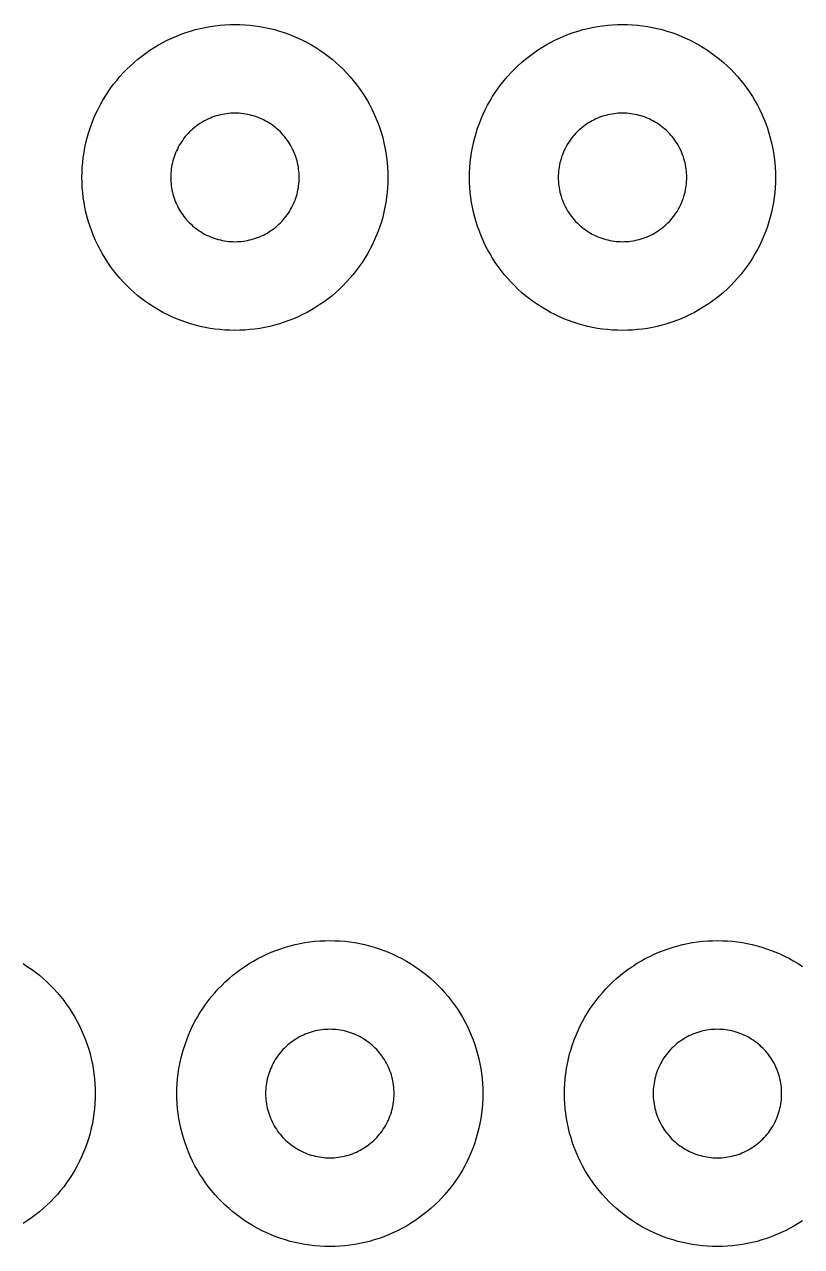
# Model space of a CAD drawing. Header units: millimetres. Extents: x 0 to 471, y 12 to 280.
# Drawn here: x 201.5 to 239.6, y 11.6 to 71.5 of the extents above; entities that cross this region are included whole.
import ezdxf

# ---------------------------------------------------------------- set-up
doc = ezdxf.new("R2010")
doc.units = ezdxf.units.MM
doc.layers.add('CUT', color=1, linetype='Continuous')

msp = doc.modelspace()

# ---------------------------------------------------------------- linework, layer by layer
at = {"layer": 'CUT'}
for points in [[(219.343, 63.798), (219.331, 63.553), (219.311, 63.308), (219.283, 63.065), (219.247, 62.822), (219.203, 62.58), (219.151, 62.34), (219.091, 62.102), (219.024, 61.866), (218.949, 61.633), (218.866, 61.402), (218.776, 61.173), (218.678, 60.948), (218.573, 60.726), (218.461, 60.508), (218.342, 60.294), (218.216, 60.083), (218.083, 59.877), (217.943, 59.675), (217.797, 59.478), (217.644, 59.286), (217.486, 59.098), (217.321, 58.917), (217.15, 58.74), (216.974, 58.57), (216.792, 58.405), (216.605, 58.246), (216.413, 58.093), (216.215, 57.947), (216.014, 57.808), (215.807, 57.675), (215.597, 57.548), (215.382, 57.429), (215.164, 57.317), (214.942, 57.212), (214.717, 57.114), (214.489, 57.024), (214.258, 56.942), (214.024, 56.866), (213.788, 56.799), (213.55, 56.739), (213.31, 56.688), (213.069, 56.644), (212.826, 56.608), (212.582, 56.58), (212.337, 56.56), (212.092, 56.548), (211.847, 56.544), (211.601, 56.548), (211.356, 56.56), (211.112, 56.58), (210.868, 56.608), (210.625, 56.644), (210.384, 56.688), (210.144, 56.739), (209.906, 56.799), (209.67, 56.866), (209.436, 56.942), (209.205, 57.024), (208.977, 57.114), (208.752, 57.212), (208.53, 57.317), (208.311, 57.429), (208.097, 57.548), (207.886, 57.675), (207.68, 57.808), (207.478, 57.947), (207.281, 58.093), (207.089, 58.246), (206.902, 58.405), (206.72, 58.57), (206.544, 58.74), (206.373, 58.917), (206.208, 59.098), (206.049, 59.286), (205.897, 59.478), (205.751, 59.675), (205.611, 59.877), (205.478, 60.083), (205.352, 60.294), (205.232, 60.508), (205.12, 60.726), (205.015, 60.948), (204.918, 61.173), (204.828, 61.402), (204.745, 61.633), (204.67, 61.866), (204.602, 62.102), (204.543, 62.34), (204.491, 62.58), (204.447, 62.822), (204.411, 63.065), (204.383, 63.308), (204.363, 63.553), (204.351, 63.798), (204.347, 64.044), (204.351, 64.289), (204.363, 64.534), (204.383, 64.779), (204.411, 65.022), (204.447, 65.265), (204.491, 65.507), (204.543, 65.747), (204.602, 65.985), (204.67, 66.221), (204.745, 66.454), (204.828, 66.685), (204.918, 66.914), (205.015, 67.139), (205.12, 67.361), (205.232, 67.579), (205.352, 67.794), (205.478, 68.004), (205.611, 68.21), (205.751, 68.412), (205.897, 68.609), (206.049, 68.801), (206.208, 68.989), (206.373, 69.17), (206.544, 69.347), (206.72, 69.518), (206.902, 69.682), (207.089, 69.841), (207.281, 69.994), (207.478, 70.14), (207.68, 70.28), (207.886, 70.413), (208.097, 70.539), (208.311, 70.658), (208.53, 70.77), (208.752, 70.875), (208.977, 70.973), (209.205, 71.063), (209.436, 71.145), (209.67, 71.221), (209.906, 71.288), (210.144, 71.348), (210.384, 71.399), (210.625, 71.443), (210.868, 71.479), (211.112, 71.507), (211.356, 71.527), (211.601, 71.54), (211.847, 71.544), (212.092, 71.54), (212.337, 71.527), (212.582, 71.507), (212.826, 71.479), (213.069, 71.443), (213.31, 71.399), (213.55, 71.348), (213.788, 71.288), (214.024, 71.221), (214.258, 71.145), (214.489, 71.063), (214.717, 70.973), (214.942, 70.875), (215.164, 70.77), (215.382, 70.658), (215.597, 70.539), (215.807, 70.413), (216.014, 70.28), (216.215, 70.14), (216.413, 69.994), (216.605, 69.841), (216.792, 69.682), (216.974, 69.518), (217.15, 69.347), (217.321, 69.17), (217.486, 68.989), (217.644, 68.801), (217.797, 68.609), (217.943, 68.412), (218.083, 68.21), (218.216, 68.004), (218.342, 67.794), (218.461, 67.579), (218.573, 67.361), (218.678, 67.139), (218.776, 66.914), (218.866, 66.685), (218.949, 66.454), (219.024, 66.221), (219.091, 65.985), (219.151, 65.747), (219.203, 65.507), (219.247, 65.265), (219.283, 65.022), (219.311, 64.779), (219.331, 64.534), (219.343, 64.289), (219.347, 64.044), (219.343, 63.798)], [(238.343, 63.798), (238.331, 63.553), (238.311, 63.308), (238.283, 63.065), (238.247, 62.822), (238.203, 62.58), (238.151, 62.34), (238.091, 62.102), (238.024, 61.866), (237.949, 61.633), (237.866, 61.402), (237.776, 61.173), (237.678, 60.948), (237.573, 60.726), (237.461, 60.508), (237.342, 60.294), (237.216, 60.083), (237.083, 59.877), (236.943, 59.675), (236.797, 59.478), (236.644, 59.286), (236.486, 59.098), (236.321, 58.917), (236.15, 58.74), (235.974, 58.57), (235.792, 58.405), (235.605, 58.246), (235.413, 58.093), (235.215, 57.947), (235.014, 57.808), (234.807, 57.675), (234.597, 57.548), (234.382, 57.429), (234.164, 57.317), (233.942, 57.212), (233.717, 57.114), (233.489, 57.024), (233.258, 56.942), (233.024, 56.866), (232.788, 56.799), (232.55, 56.739), (232.31, 56.688), (232.069, 56.644), (231.826, 56.608), (231.582, 56.58), (231.337, 56.56), (231.092, 56.548), (230.847, 56.544), (230.601, 56.548), (230.356, 56.56), (230.112, 56.58), (229.868, 56.608), (229.625, 56.644), (229.384, 56.688), (229.144, 56.739), (228.906, 56.799), (228.67, 56.866), (228.436, 56.942), (228.205, 57.024), (227.977, 57.114), (227.752, 57.212), (227.53, 57.317), (227.311, 57.429), (227.097, 57.548), (226.886, 57.675), (226.68, 57.808), (226.478, 57.947), (226.281, 58.093), (226.089, 58.246), (225.902, 58.405), (225.72, 58.57), (225.544, 58.74), (225.373, 58.917), (225.208, 59.098), (225.049, 59.286), (224.897, 59.478), (224.751, 59.675), (224.611, 59.877), (224.478, 60.083), (224.352, 60.294), (224.232, 60.508), (224.12, 60.726), (224.015, 60.948), (223.918, 61.173), (223.828, 61.402), (223.745, 61.633), (223.67, 61.866), (223.602, 62.102), (223.543, 62.34), (223.491, 62.58), (223.447, 62.822), (223.411, 63.065), (223.383, 63.308), (223.363, 63.553), (223.351, 63.798), (223.347, 64.044), (223.351, 64.289), (223.363, 64.534), (223.383, 64.779), (223.411, 65.022), (223.447, 65.265), (223.491, 65.507), (223.543, 65.747), (223.602, 65.985), (223.67, 66.221), (223.745, 66.454), (223.828, 66.685), (223.918, 66.914), (224.015, 67.139), (224.12, 67.361), (224.232, 67.579), (224.352, 67.794), (224.478, 68.004), (224.611, 68.21), (224.751, 68.412), (224.897, 68.609), (225.049, 68.801), (225.208, 68.989), (225.373, 69.17), (225.544, 69.347), (225.72, 69.518), (225.902, 69.682), (226.089, 69.841), (226.281, 69.994), (226.478, 70.14), (226.68, 70.28), (226.886, 70.413), (227.097, 70.539), (227.311, 70.658), (227.53, 70.77), (227.752, 70.875), (227.977, 70.973), (228.205, 71.063), (228.436, 71.145), (228.67, 71.221), (228.906, 71.288), (229.144, 71.348), (229.384, 71.399), (229.625, 71.443), (229.868, 71.479), (230.112, 71.507), (230.356, 71.527), (230.601, 71.54), (230.847, 71.544), (231.092, 71.54), (231.337, 71.527), (231.582, 71.507), (231.826, 71.479), (232.069, 71.443), (232.31, 71.399), (232.55, 71.348), (232.788, 71.288), (233.024, 71.221), (233.258, 71.145), (233.489, 71.063), (233.717, 70.973), (233.942, 70.875), (234.164, 70.77), (234.382, 70.658), (234.597, 70.539), (234.807, 70.413), (235.014, 70.28), (235.215, 70.14), (235.413, 69.994), (235.605, 69.841), (235.792, 69.682), (235.974, 69.518), (236.15, 69.347), (236.321, 69.17), (236.486, 68.989), (236.644, 68.801), (236.797, 68.609), (236.943, 68.412), (237.083, 68.21), (237.216, 68.004), (237.342, 67.794), (237.461, 67.579), (237.573, 67.361), (237.678, 67.139), (237.776, 66.914), (237.866, 66.685), (237.949, 66.454), (238.024, 66.221), (238.091, 65.985), (238.151, 65.747), (238.203, 65.507), (238.247, 65.265), (238.283, 65.022), (238.311, 64.779), (238.331, 64.534), (238.343, 64.289), (238.347, 64.044), (238.343, 63.798)], [(214.995, 64.147), (214.99, 64.25), (214.982, 64.352), (214.97, 64.455), (214.955, 64.557), (214.936, 64.658), (214.915, 64.759), (214.89, 64.859), (214.861, 64.958), (214.83, 65.056), (214.795, 65.153), (214.757, 65.249), (214.716, 65.344), (214.672, 65.437), (214.625, 65.528), (214.575, 65.619), (214.522, 65.707), (214.466, 65.794), (214.407, 65.878), (214.346, 65.961), (214.282, 66.042), (214.215, 66.12), (214.146, 66.197), (214.074, 66.271), (214, 66.343), (213.924, 66.412), (213.845, 66.479), (213.764, 66.543), (213.682, 66.604), (213.597, 66.663), (213.51, 66.719), (213.422, 66.772), (213.332, 66.822), (213.24, 66.869), (213.147, 66.913), (213.052, 66.954), (212.956, 66.992), (212.859, 67.026), (212.761, 67.058), (212.662, 67.086), (212.562, 67.111), (212.461, 67.133), (212.36, 67.151), (212.258, 67.167), (212.156, 67.178), (212.053, 67.187), (211.95, 67.192), (211.847, 67.194), (211.744, 67.192), (211.641, 67.187), (211.538, 67.178), (211.436, 67.167), (211.334, 67.151), (211.232, 67.133), (211.132, 67.111), (211.032, 67.086), (210.932, 67.058), (210.834, 67.026), (210.737, 66.992), (210.641, 66.954), (210.547, 66.913), (210.454, 66.869), (210.362, 66.822), (210.272, 66.772), (210.183, 66.719), (210.097, 66.663), (210.012, 66.604), (209.929, 66.543), (209.849, 66.479), (209.77, 66.412), (209.694, 66.343), (209.619, 66.271), (209.548, 66.197), (209.479, 66.12), (209.412, 66.042), (209.348, 65.961), (209.286, 65.878), (209.228, 65.794), (209.172, 65.707), (209.119, 65.619), (209.069, 65.528), (209.022, 65.437), (208.978, 65.344), (208.937, 65.249), (208.899, 65.153), (208.864, 65.056), (208.832, 64.958), (208.804, 64.859), (208.779, 64.759), (208.757, 64.658), (208.739, 64.557), (208.724, 64.455), (208.712, 64.352), (208.704, 64.25), (208.699, 64.147), (208.697, 64.044), (208.699, 63.94), (208.704, 63.838), (208.712, 63.735), (208.724, 63.632), (208.739, 63.53), (208.757, 63.429), (208.779, 63.328), (208.804, 63.228), (208.832, 63.129), (208.864, 63.031), (208.899, 62.934), (208.937, 62.838), (208.978, 62.743), (209.022, 62.65), (209.069, 62.559), (209.119, 62.469), (209.172, 62.38), (209.228, 62.293), (209.286, 62.209), (209.348, 62.126), (209.412, 62.045), (209.479, 61.967), (209.548, 61.89), (209.619, 61.816), (209.694, 61.744), (209.77, 61.675), (209.849, 61.609), (209.929, 61.544), (210.012, 61.483), (210.097, 61.424), (210.183, 61.369), (210.272, 61.316), (210.362, 61.265), (210.454, 61.218), (210.547, 61.174), (210.641, 61.133), (210.737, 61.095), (210.834, 61.061), (210.932, 61.029), (211.032, 61.001), (211.132, 60.976), (211.232, 60.954), (211.334, 60.936), (211.436, 60.92), (211.538, 60.909), (211.641, 60.9), (211.744, 60.895), (211.847, 60.894), (211.95, 60.895), (212.053, 60.9), (212.156, 60.909), (212.258, 60.92), (212.36, 60.936), (212.461, 60.954), (212.562, 60.976), (212.662, 61.001), (212.761, 61.029), (212.859, 61.061), (212.956, 61.095), (213.052, 61.133), (213.147, 61.174), (213.24, 61.218), (213.332, 61.265), (213.422, 61.316), (213.51, 61.369), (213.597, 61.424), (213.682, 61.483), (213.764, 61.544), (213.845, 61.609), (213.924, 61.675), (214, 61.744), (214.074, 61.816), (214.146, 61.89), (214.215, 61.967), (214.282, 62.045), (214.346, 62.126), (214.407, 62.209), (214.466, 62.293), (214.522, 62.38), (214.575, 62.469), (214.625, 62.559), (214.672, 62.65), (214.716, 62.743), (214.757, 62.838), (214.795, 62.934), (214.83, 63.031), (214.861, 63.129), (214.89, 63.228), (214.915, 63.328), (214.936, 63.429), (214.955, 63.53), (214.97, 63.632), (214.982, 63.735), (214.99, 63.838), (214.995, 63.94), (214.997, 64.044), (214.995, 64.147)], [(233.995, 64.147), (233.99, 64.25), (233.982, 64.352), (233.97, 64.455), (233.955, 64.557), (233.936, 64.658), (233.915, 64.759), (233.89, 64.859), (233.861, 64.958), (233.83, 65.056), (233.795, 65.153), (233.757, 65.249), (233.716, 65.344), (233.672, 65.437), (233.625, 65.528), (233.575, 65.619), (233.522, 65.707), (233.466, 65.794), (233.407, 65.878), (233.346, 65.961), (233.282, 66.042), (233.215, 66.12), (233.146, 66.197), (233.074, 66.271), (233, 66.343), (232.924, 66.412), (232.845, 66.479), (232.764, 66.543), (232.682, 66.604), (232.597, 66.663), (232.51, 66.719), (232.422, 66.772), (232.332, 66.822), (232.24, 66.869), (232.147, 66.913), (232.052, 66.954), (231.956, 66.992), (231.859, 67.026), (231.761, 67.058), (231.662, 67.086), (231.562, 67.111), (231.461, 67.133), (231.36, 67.151), (231.258, 67.167), (231.156, 67.178), (231.053, 67.187), (230.95, 67.192), (230.847, 67.194), (230.744, 67.192), (230.641, 67.187), (230.538, 67.178), (230.436, 67.167), (230.334, 67.151), (230.232, 67.133), (230.132, 67.111), (230.032, 67.086), (229.932, 67.058), (229.834, 67.026), (229.737, 66.992), (229.641, 66.954), (229.547, 66.913), (229.454, 66.869), (229.362, 66.822), (229.272, 66.772), (229.183, 66.719), (229.097, 66.663), (229.012, 66.604), (228.929, 66.543), (228.849, 66.479), (228.77, 66.412), (228.694, 66.343), (228.619, 66.271), (228.548, 66.197), (228.479, 66.12), (228.412, 66.042), (228.348, 65.961), (228.286, 65.878), (228.228, 65.794), (228.172, 65.707), (228.119, 65.619), (228.069, 65.528), (228.022, 65.437), (227.978, 65.344), (227.937, 65.249), (227.899, 65.153), (227.864, 65.056), (227.832, 64.958), (227.804, 64.859), (227.779, 64.759), (227.757, 64.658), (227.739, 64.557), (227.724, 64.455), (227.712, 64.352), (227.704, 64.25), (227.699, 64.147), (227.697, 64.044), (227.699, 63.94), (227.704, 63.838), (227.712, 63.735), (227.724, 63.632), (227.739, 63.53), (227.757, 63.429), (227.779, 63.328), (227.804, 63.228), (227.832, 63.129), (227.864, 63.031), (227.899, 62.934), (227.937, 62.838), (227.978, 62.743), (228.022, 62.65), (228.069, 62.559), (228.119, 62.469), (228.172, 62.38), (228.228, 62.293), (228.286, 62.209), (228.348, 62.126), (228.412, 62.045), (228.479, 61.967), (228.548, 61.89), (228.619, 61.816), (228.694, 61.744), (228.77, 61.675), (228.849, 61.609), (228.929, 61.544), (229.012, 61.483), (229.097, 61.424), (229.183, 61.369), (229.272, 61.316), (229.362, 61.265), (229.454, 61.218), (229.547, 61.174), (229.641, 61.133), (229.737, 61.095), (229.834, 61.061), (229.932, 61.029), (230.032, 61.001), (230.132, 60.976), (230.232, 60.954), (230.334, 60.936), (230.436, 60.92), (230.538, 60.909), (230.641, 60.9), (230.744, 60.895), (230.847, 60.894), (230.95, 60.895), (231.053, 60.9), (231.156, 60.909), (231.258, 60.92), (231.36, 60.936), (231.461, 60.954), (231.562, 60.976), (231.662, 61.001), (231.761, 61.029), (231.859, 61.061), (231.956, 61.095), (232.052, 61.133), (232.147, 61.174), (232.24, 61.218), (232.332, 61.265), (232.422, 61.316), (232.51, 61.369), (232.597, 61.424), (232.682, 61.483), (232.764, 61.544), (232.845, 61.609), (232.924, 61.675), (233, 61.744), (233.074, 61.816), (233.146, 61.89), (233.215, 61.967), (233.282, 62.045), (233.346, 62.126), (233.407, 62.209), (233.466, 62.293), (233.522, 62.38), (233.575, 62.469), (233.625, 62.559), (233.672, 62.65), (233.716, 62.743), (233.757, 62.838), (233.795, 62.934), (233.83, 63.031), (233.861, 63.129), (233.89, 63.228), (233.915, 63.328), (233.936, 63.429), (233.955, 63.53), (233.97, 63.632), (233.982, 63.735), (233.99, 63.838), (233.995, 63.94), (233.997, 64.044), (233.995, 64.147)], [(223.996, 18.884), (223.984, 18.638), (223.964, 18.394), (223.936, 18.15), (223.9, 17.907), (223.856, 17.666), (223.804, 17.426), (223.744, 17.188), (223.677, 16.952), (223.602, 16.718), (223.519, 16.487), (223.429, 16.259), (223.331, 16.034), (223.227, 15.812), (223.114, 15.593), (222.995, 15.379), (222.869, 15.168), (222.736, 14.962), (222.596, 14.76), (222.45, 14.563), (222.298, 14.371), (222.139, 14.184), (221.974, 14.002), (221.803, 13.826), (221.627, 13.655), (221.445, 13.49), (221.258, 13.331), (221.066, 13.179), (220.869, 13.033), (220.667, 12.893), (220.461, 12.76), (220.25, 12.634), (220.035, 12.515), (219.817, 12.402), (219.595, 12.297), (219.37, 12.2), (219.142, 12.11), (218.911, 12.027), (218.677, 11.952), (218.441, 11.885), (218.203, 11.825), (217.963, 11.773), (217.722, 11.729), (217.479, 11.693), (217.235, 11.665), (216.991, 11.645), (216.745, 11.633), (216.5, 11.629), (216.255, 11.633), (216.009, 11.645), (215.765, 11.665), (215.521, 11.693), (215.278, 11.729), (215.037, 11.773), (214.797, 11.825), (214.559, 11.885), (214.323, 11.952), (214.089, 12.027), (213.858, 12.11), (213.63, 12.2), (213.405, 12.297), (213.183, 12.402), (212.965, 12.515), (212.75, 12.634), (212.539, 12.76), (212.333, 12.893), (212.131, 13.033), (211.934, 13.179), (211.742, 13.331), (211.555, 13.49), (211.373, 13.655), (211.197, 13.826), (211.026, 14.002), (210.861, 14.184), (210.702, 14.371), (210.55, 14.563), (210.404, 14.76), (210.264, 14.962), (210.131, 15.168), (210.005, 15.379), (209.886, 15.593), (209.773, 15.812), (209.669, 16.034), (209.571, 16.259), (209.481, 16.487), (209.398, 16.718), (209.323, 16.952), (209.256, 17.188), (209.196, 17.426), (209.144, 17.666), (209.1, 17.907), (209.064, 18.15), (209.036, 18.394), (209.016, 18.638), (209.004, 18.884), (209, 19.129), (209.004, 19.374), (209.016, 19.619), (209.036, 19.864), (209.064, 20.108), (209.1, 20.351), (209.144, 20.592), (209.196, 20.832), (209.256, 21.07), (209.323, 21.306), (209.398, 21.54), (209.481, 21.771), (209.571, 21.999), (209.669, 22.224), (209.773, 22.446), (209.886, 22.664), (210.005, 22.879), (210.131, 23.089), (210.264, 23.296), (210.404, 23.498), (210.55, 23.695), (210.702, 23.887), (210.861, 24.074), (211.026, 24.256), (211.197, 24.432), (211.373, 24.603), (211.555, 24.768), (211.742, 24.927), (211.934, 25.079), (212.131, 25.225), (212.333, 25.365), (212.539, 25.498), (212.75, 25.624), (212.965, 25.743), (213.183, 25.856), (213.405, 25.96), (213.63, 26.058), (213.858, 26.148), (214.089, 26.231), (214.323, 26.306), (214.559, 26.373), (214.797, 26.433), (215.037, 26.485), (215.278, 26.529), (215.521, 26.565), (215.765, 26.593), (216.009, 26.613), (216.255, 26.625), (216.5, 26.629), (216.745, 26.625), (216.991, 26.613), (217.235, 26.593), (217.479, 26.565), (217.722, 26.529), (217.963, 26.485), (218.203, 26.433), (218.441, 26.373), (218.677, 26.306), (218.911, 26.231), (219.142, 26.148), (219.37, 26.058), (219.595, 25.96), (219.817, 25.856), (220.035, 25.743), (220.25, 25.624), (220.461, 25.498), (220.667, 25.365), (220.869, 25.225), (221.066, 25.079), (221.258, 24.927), (221.445, 24.768), (221.627, 24.603), (221.803, 24.432), (221.974, 24.256), (222.139, 24.074), (222.298, 23.887), (222.45, 23.695), (222.596, 23.498), (222.736, 23.296), (222.869, 23.089), (222.995, 22.879), (223.114, 22.664), (223.227, 22.446), (223.331, 22.224), (223.429, 21.999), (223.519, 21.771), (223.602, 21.54), (223.677, 21.306), (223.744, 21.07), (223.804, 20.832), (223.856, 20.592), (223.9, 20.351), (223.936, 20.108), (223.964, 19.864), (223.984, 19.619), (223.996, 19.374), (224, 19.129), (223.996, 18.884)], [(219.648, 19.232), (219.643, 19.335), (219.635, 19.438), (219.623, 19.54), (219.608, 19.642), (219.589, 19.743), (219.568, 19.844), (219.543, 19.944), (219.514, 20.043), (219.483, 20.141), (219.448, 20.239), (219.41, 20.334), (219.369, 20.429), (219.325, 20.522), (219.278, 20.614), (219.228, 20.704), (219.175, 20.792), (219.119, 20.879), (219.06, 20.964), (218.999, 21.047), (218.935, 21.127), (218.868, 21.206), (218.799, 21.282), (218.727, 21.356), (218.653, 21.428), (218.577, 21.497), (218.498, 21.564), (218.418, 21.628), (218.335, 21.689), (218.25, 21.748), (218.163, 21.804), (218.075, 21.857), (217.985, 21.907), (217.893, 21.954), (217.8, 21.998), (217.705, 22.039), (217.61, 22.077), (217.513, 22.112), (217.414, 22.143), (217.315, 22.172), (217.215, 22.197), (217.115, 22.218), (217.013, 22.237), (216.911, 22.252), (216.809, 22.264), (216.706, 22.272), (216.603, 22.277), (216.5, 22.279), (216.397, 22.277), (216.294, 22.272), (216.191, 22.264), (216.089, 22.252), (215.987, 22.237), (215.885, 22.218), (215.785, 22.197), (215.685, 22.172), (215.586, 22.143), (215.487, 22.112), (215.39, 22.077), (215.295, 22.039), (215.2, 21.998), (215.107, 21.954), (215.015, 21.907), (214.925, 21.857), (214.837, 21.804), (214.75, 21.748), (214.665, 21.689), (214.582, 21.628), (214.502, 21.564), (214.423, 21.497), (214.347, 21.428), (214.273, 21.356), (214.201, 21.282), (214.132, 21.206), (214.065, 21.127), (214.001, 21.047), (213.94, 20.964), (213.881, 20.879), (213.825, 20.792), (213.772, 20.704), (213.722, 20.614), (213.675, 20.522), (213.631, 20.429), (213.59, 20.334), (213.552, 20.239), (213.517, 20.141), (213.486, 20.043), (213.457, 19.944), (213.432, 19.844), (213.411, 19.743), (213.392, 19.642), (213.377, 19.54), (213.365, 19.438), (213.357, 19.335), (213.352, 19.232), (213.35, 19.129), (213.352, 19.026), (213.357, 18.923), (213.365, 18.82), (213.377, 18.718), (213.392, 18.616), (213.411, 18.514), (213.432, 18.414), (213.457, 18.314), (213.486, 18.215), (213.517, 18.116), (213.552, 18.019), (213.59, 17.924), (213.631, 17.829), (213.675, 17.736), (213.722, 17.644), (213.772, 17.554), (213.825, 17.466), (213.881, 17.379), (213.94, 17.294), (214.001, 17.211), (214.065, 17.131), (214.132, 17.052), (214.201, 16.976), (214.273, 16.902), (214.347, 16.83), (214.423, 16.761), (214.502, 16.694), (214.582, 16.63), (214.665, 16.568), (214.75, 16.51), (214.837, 16.454), (214.925, 16.401), (215.015, 16.351), (215.107, 16.304), (215.2, 16.26), (215.295, 16.219), (215.39, 16.181), (215.487, 16.146), (215.586, 16.115), (215.685, 16.086), (215.785, 16.061), (215.885, 16.039), (215.987, 16.021), (216.089, 16.006), (216.191, 15.994), (216.294, 15.986), (216.397, 15.981), (216.5, 15.979), (216.603, 15.981), (216.706, 15.986), (216.809, 15.994), (216.911, 16.006), (217.013, 16.021), (217.115, 16.039), (217.215, 16.061), (217.315, 16.086), (217.414, 16.115), (217.513, 16.146), (217.61, 16.181), (217.705, 16.219), (217.8, 16.26), (217.893, 16.304), (217.985, 16.351), (218.075, 16.401), (218.163, 16.454), (218.25, 16.51), (218.335, 16.568), (218.418, 16.63), (218.498, 16.694), (218.577, 16.761), (218.653, 16.83), (218.727, 16.902), (218.799, 16.976), (218.868, 17.052), (218.935, 17.131), (218.999, 17.211), (219.06, 17.294), (219.119, 17.379), (219.175, 17.466), (219.228, 17.554), (219.278, 17.644), (219.325, 17.736), (219.369, 17.829), (219.41, 17.924), (219.448, 18.019), (219.483, 18.116), (219.514, 18.215), (219.543, 18.314), (219.568, 18.414), (219.589, 18.514), (219.608, 18.616), (219.623, 18.718), (219.635, 18.82), (219.643, 18.923), (219.648, 19.026), (219.65, 19.129), (219.648, 19.232)], [(238.648, 19.232), (238.643, 19.335), (238.635, 19.438), (238.623, 19.54), (238.608, 19.642), (238.589, 19.743), (238.568, 19.844), (238.543, 19.944), (238.514, 20.043), (238.483, 20.141), (238.448, 20.239), (238.41, 20.334), (238.369, 20.429), (238.325, 20.522), (238.278, 20.614), (238.228, 20.704), (238.175, 20.792), (238.119, 20.879), (238.06, 20.964), (237.999, 21.047), (237.935, 21.127), (237.868, 21.206), (237.799, 21.282), (237.727, 21.356), (237.653, 21.428), (237.577, 21.497), (237.498, 21.564), (237.418, 21.628), (237.335, 21.689), (237.25, 21.748), (237.163, 21.804), (237.075, 21.857), (236.985, 21.907), (236.893, 21.954), (236.8, 21.998), (236.705, 22.039), (236.61, 22.077), (236.513, 22.112), (236.414, 22.143), (236.315, 22.172), (236.215, 22.197), (236.115, 22.218), (236.013, 22.237), (235.911, 22.252), (235.809, 22.264), (235.706, 22.272), (235.603, 22.277), (235.5, 22.279), (235.397, 22.277), (235.294, 22.272), (235.191, 22.264), (235.089, 22.252), (234.987, 22.237), (234.885, 22.218), (234.785, 22.197), (234.685, 22.172), (234.586, 22.143), (234.487, 22.112), (234.39, 22.077), (234.295, 22.039), (234.2, 21.998), (234.107, 21.954), (234.015, 21.907), (233.925, 21.857), (233.837, 21.804), (233.75, 21.748), (233.665, 21.689), (233.582, 21.628), (233.502, 21.564), (233.423, 21.497), (233.347, 21.428), (233.273, 21.356), (233.201, 21.282), (233.132, 21.206), (233.065, 21.127), (233.001, 21.047), (232.94, 20.964), (232.881, 20.879), (232.825, 20.792), (232.772, 20.704), (232.722, 20.614), (232.675, 20.522), (232.631, 20.429), (232.59, 20.334), (232.552, 20.239), (232.517, 20.141), (232.486, 20.043), (232.457, 19.944), (232.432, 19.844), (232.411, 19.743), (232.392, 19.642), (232.377, 19.54), (232.365, 19.438), (232.357, 19.335), (232.352, 19.232), (232.35, 19.129), (232.352, 19.026), (232.357, 18.923), (232.365, 18.82), (232.377, 18.718), (232.392, 18.616), (232.411, 18.514), (232.432, 18.414), (232.457, 18.314), (232.486, 18.215), (232.517, 18.116), (232.552, 18.019), (232.59, 17.924), (232.631, 17.829), (232.675, 17.736), (232.722, 17.644), (232.772, 17.554), (232.825, 17.466), (232.881, 17.379), (232.94, 17.294), (233.001, 17.211), (233.065, 17.131), (233.132, 17.052), (233.201, 16.976), (233.273, 16.902), (233.347, 16.83), (233.423, 16.761), (233.502, 16.694), (233.582, 16.63), (233.665, 16.568), (233.75, 16.51), (233.837, 16.454), (233.925, 16.401), (234.015, 16.351), (234.107, 16.304), (234.2, 16.26), (234.295, 16.219), (234.39, 16.181), (234.487, 16.146), (234.586, 16.115), (234.685, 16.086), (234.785, 16.061), (234.885, 16.039), (234.987, 16.021), (235.089, 16.006), (235.191, 15.994), (235.294, 15.986), (235.397, 15.981), (235.5, 15.979), (235.603, 15.981), (235.706, 15.986), (235.809, 15.994), (235.911, 16.006), (236.013, 16.021), (236.115, 16.039), (236.215, 16.061), (236.315, 16.086), (236.414, 16.115), (236.513, 16.146), (236.61, 16.181), (236.705, 16.219), (236.8, 16.26), (236.893, 16.304), (236.985, 16.351), (237.075, 16.401), (237.163, 16.454), (237.25, 16.51), (237.335, 16.568), (237.418, 16.63), (237.498, 16.694), (237.577, 16.761), (237.653, 16.83), (237.727, 16.902), (237.799, 16.976), (237.868, 17.052), (237.935, 17.131), (237.999, 17.211), (238.06, 17.294), (238.119, 17.379), (238.175, 17.466), (238.228, 17.554), (238.278, 17.644), (238.325, 17.736), (238.369, 17.829), (238.41, 17.924), (238.448, 18.019), (238.483, 18.116), (238.514, 18.215), (238.543, 18.314), (238.568, 18.414), (238.589, 18.514), (238.608, 18.616), (238.623, 18.718), (238.635, 18.82), (238.643, 18.923), (238.648, 19.026), (238.65, 19.129), (238.648, 19.232)]]:
    msp.add_lwpolyline(points, close=True, dxfattribs=at)
for points in [[(239.667, 12.893), (239.461, 12.76), (239.25, 12.634), (239.035, 12.515), (238.817, 12.402), (238.595, 12.297), (238.37, 12.2), (238.142, 12.11), (237.911, 12.027), (237.677, 11.952), (237.441, 11.885), (237.203, 11.825), (236.963, 11.773), (236.722, 11.729), (236.479, 11.693), (236.235, 11.665), (235.991, 11.645), (235.745, 11.633), (235.5, 11.629), (235.255, 11.633), (235.009, 11.645), (234.765, 11.665), (234.521, 11.693), (234.278, 11.729), (234.037, 11.773), (233.797, 11.825), (233.559, 11.885), (233.323, 11.952), (233.089, 12.027), (232.858, 12.11), (232.63, 12.2), (232.405, 12.297), (232.183, 12.402), (231.965, 12.515), (231.75, 12.634), (231.539, 12.76), (231.333, 12.893), (231.131, 13.033), (230.934, 13.179), (230.742, 13.331), (230.555, 13.49), (230.373, 13.655), (230.197, 13.826), (230.026, 14.002), (229.861, 14.184), (229.702, 14.371), (229.55, 14.563), (229.404, 14.76), (229.264, 14.962), (229.131, 15.168), (229.005, 15.379), (228.886, 15.593), (228.773, 15.812), (228.669, 16.034), (228.571, 16.259), (228.481, 16.487), (228.398, 16.718), (228.323, 16.952), (228.256, 17.188), (228.196, 17.426), (228.144, 17.666), (228.1, 17.907), (228.064, 18.15), (228.036, 18.394), (228.016, 18.638), (228.004, 18.884), (228, 19.129), (228.004, 19.374), (228.016, 19.619), (228.036, 19.864), (228.064, 20.108), (228.1, 20.351), (228.144, 20.592), (228.196, 20.832), (228.256, 21.07), (228.323, 21.306), (228.398, 21.54), (228.481, 21.771), (228.571, 21.999), (228.669, 22.224), (228.773, 22.446), (228.886, 22.664), (229.005, 22.879), (229.131, 23.089), (229.264, 23.296), (229.404, 23.498), (229.55, 23.695), (229.702, 23.887), (229.861, 24.074), (230.026, 24.256), (230.197, 24.432), (230.373, 24.603), (230.555, 24.768), (230.742, 24.927), (230.934, 25.079), (231.131, 25.225), (231.333, 25.365), (231.539, 25.498), (231.75, 25.624), (231.965, 25.743), (232.183, 25.856), (232.405, 25.96), (232.63, 26.058), (232.858, 26.148), (233.089, 26.231), (233.323, 26.306), (233.559, 26.373), (233.797, 26.433), (234.037, 26.485), (234.278, 26.529), (234.521, 26.565), (234.765, 26.593), (235.009, 26.613), (235.255, 26.625), (235.5, 26.629), (235.745, 26.625), (235.991, 26.613), (236.235, 26.593), (236.479, 26.565), (236.722, 26.529), (236.963, 26.485), (237.203, 26.433), (237.441, 26.373), (237.677, 26.306), (237.911, 26.231), (238.142, 26.148), (238.37, 26.058), (238.595, 25.96), (238.817, 25.856), (239.035, 25.743), (239.25, 25.624), (239.461, 25.498), (239.667, 25.365)], [(201.461, 25.498), (201.667, 25.365), (201.869, 25.225), (202.066, 25.079), (202.258, 24.927), (202.445, 24.768), (202.627, 24.603), (202.803, 24.432), (202.974, 24.256), (203.139, 24.074), (203.298, 23.887), (203.45, 23.695), (203.596, 23.498), (203.736, 23.296), (203.869, 23.089), (203.995, 22.879), (204.114, 22.664), (204.227, 22.446), (204.331, 22.224), (204.429, 21.999), (204.519, 21.771), (204.602, 21.54), (204.677, 21.306), (204.744, 21.07), (204.804, 20.832), (204.856, 20.592), (204.9, 20.351), (204.936, 20.108), (204.964, 19.864), (204.984, 19.619), (204.996, 19.374), (205, 19.129), (204.996, 18.884), (204.996, 18.884), (204.984, 18.638), (204.964, 18.394), (204.936, 18.15), (204.9, 17.907), (204.856, 17.666), (204.804, 17.426), (204.744, 17.188), (204.677, 16.952), (204.602, 16.718), (204.519, 16.487), (204.429, 16.259), (204.331, 16.034), (204.227, 15.812), (204.114, 15.593), (203.995, 15.379), (203.869, 15.168), (203.736, 14.962), (203.596, 14.76), (203.45, 14.563), (203.298, 14.371), (203.139, 14.184), (202.974, 14.002), (202.803, 13.826), (202.627, 13.655), (202.445, 13.49), (202.258, 13.331), (202.066, 13.179), (201.869, 13.033), (201.667, 12.893), (201.461, 12.76)]]:
    msp.add_lwpolyline(points, dxfattribs=at)

doc.saveas('drawing.dxf')
